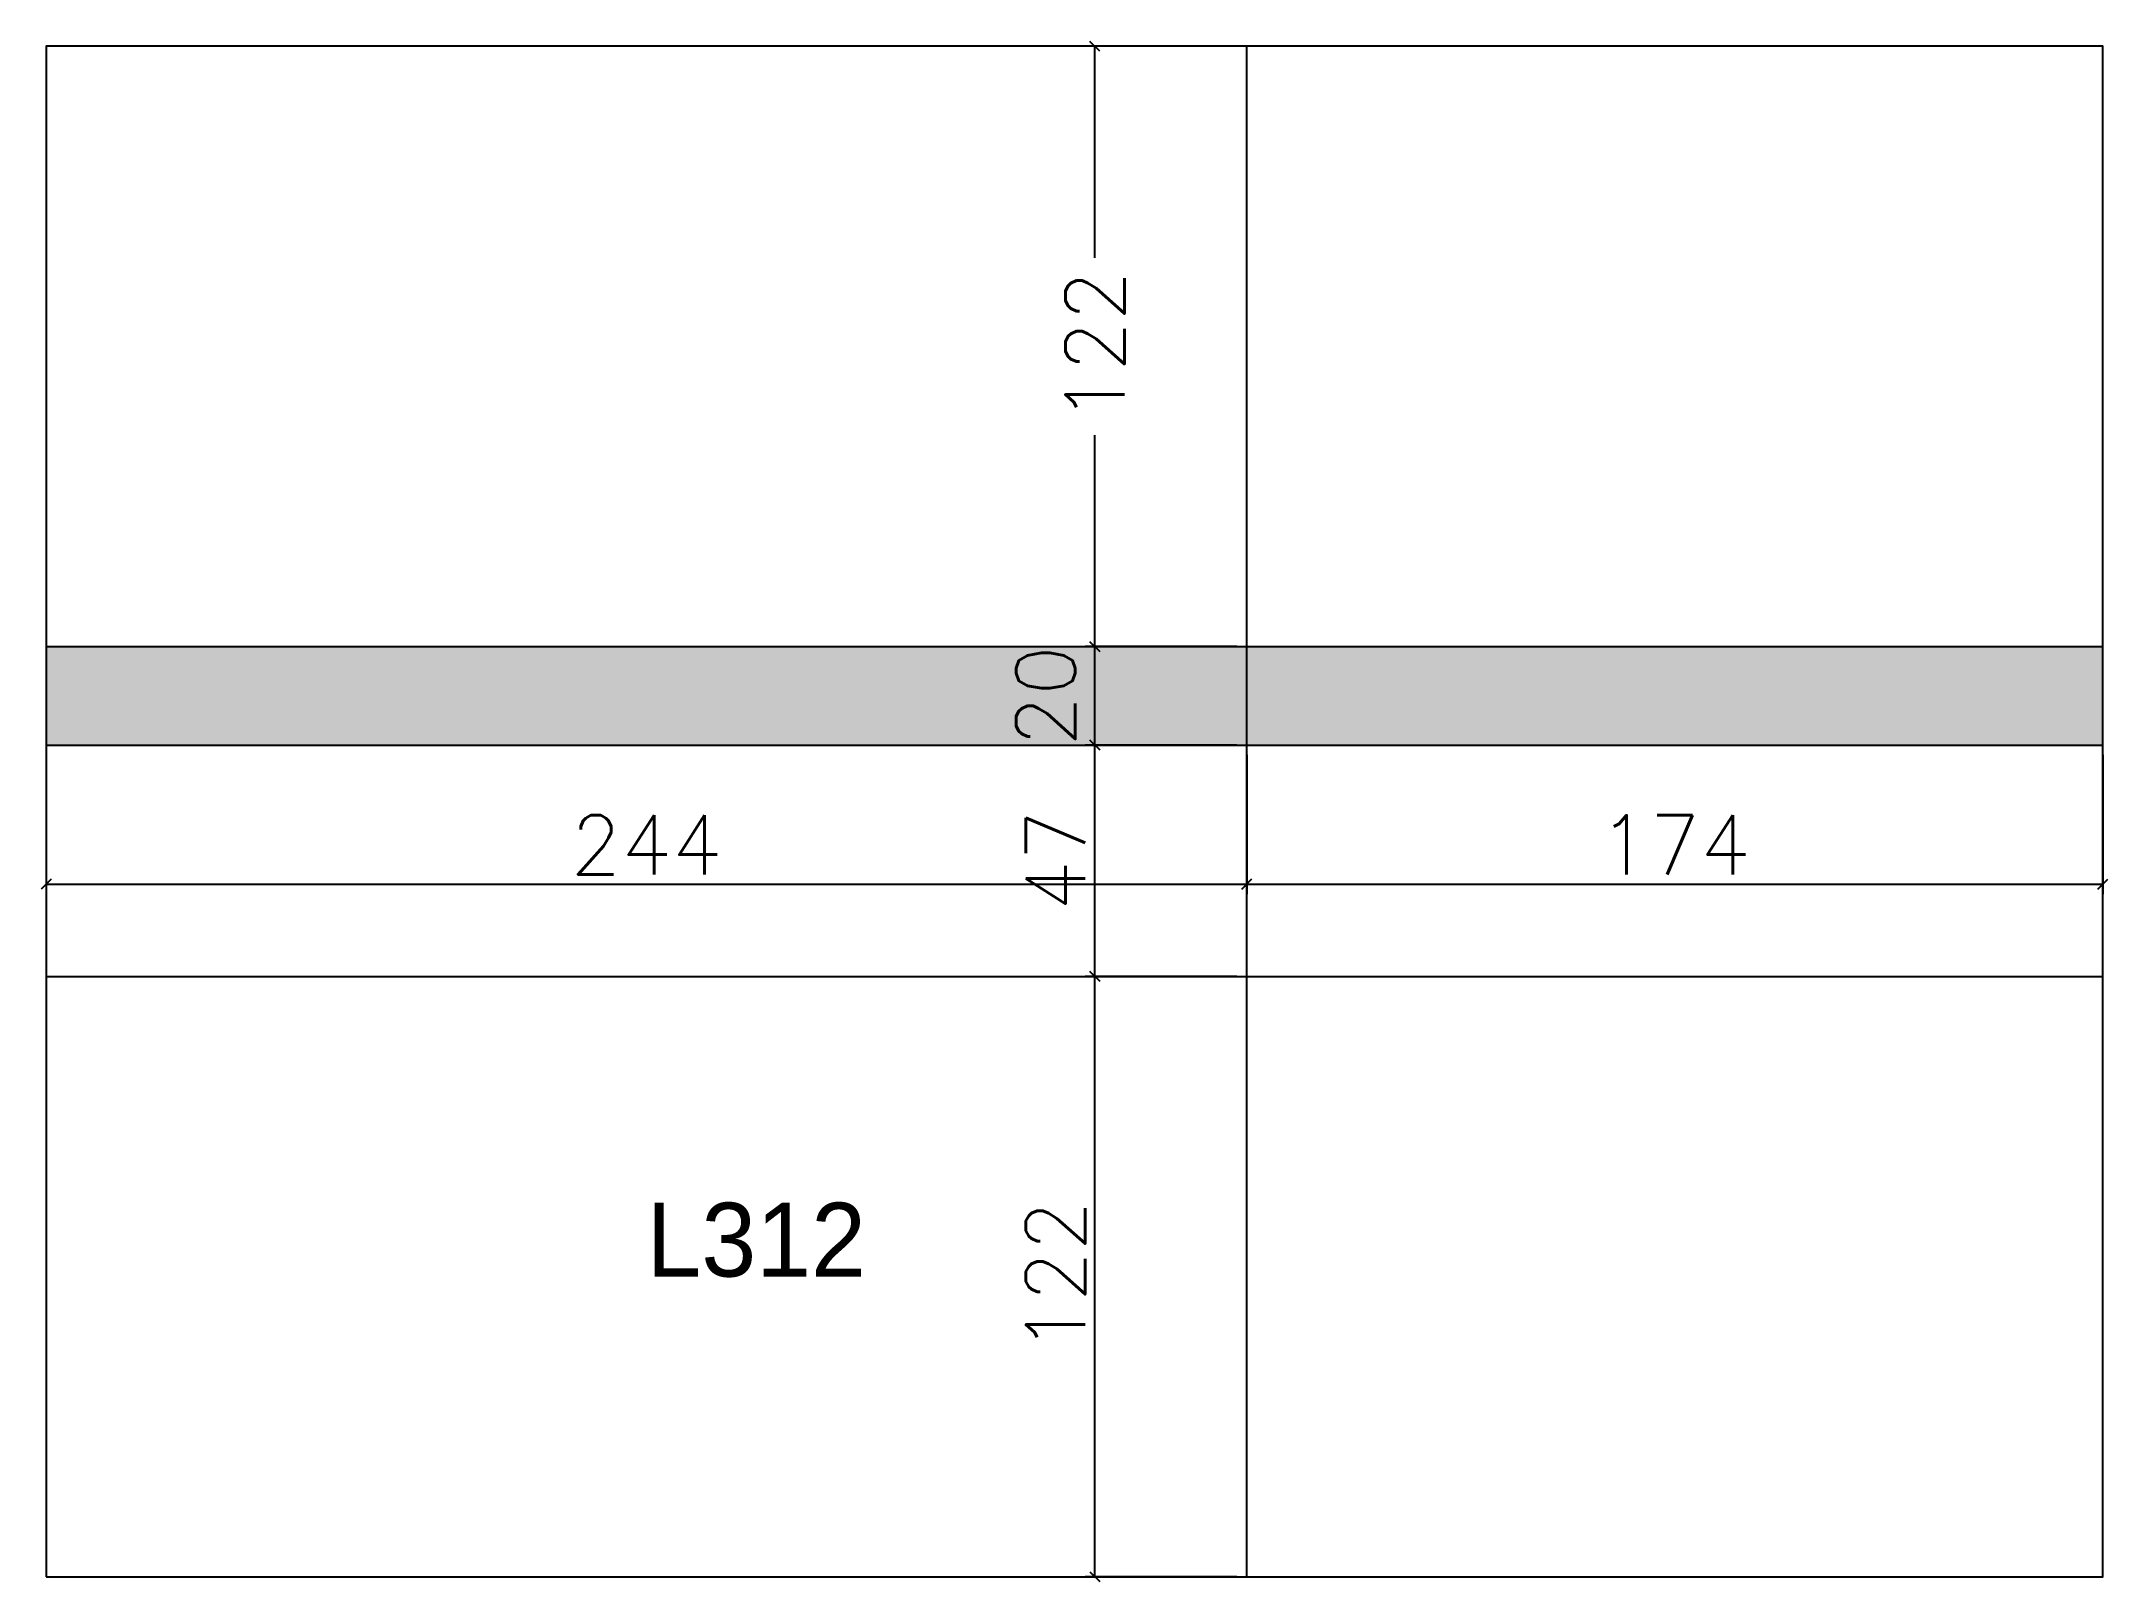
# Model space of a CAD drawing. Extents: x 4040 to 4460, y 2280 to 2593.
import ezdxf

# ---------------------------------------------------------------- set-up
doc = ezdxf.new("R2010")
doc.units = 0
for name, color, linetype in [('COTA', 241, 'Continuous'), ('Hachura', 251, 'Continuous'), ('NOMENCLATURA', 7, 'Continuous'), ('PAINEIS', 6, 'Continuous')]:
    doc.layers.add(name, color=color, linetype=linetype)
doc.styles.add('Romans', font='romans.shx', dxfattribs={"height": 12})
doc.dimstyles.new('cotas', dxfattribs={"dimtxt": 9, "dimasz": 2, "dimexe": 2, "dimexo": 2, "dimgap": 2, "dimtad": 1, "dimdec": 1, "dimzin": 12, "dimtxsty": 'Romans', "dimblk": 'OBLIQUE', "dimcen": 2.5, "dimclrd": 4, "dimclre": 4, "dimclrt": 240, "dimazin": 3, "dimtfac": 1, "dimtmove": 0, "dimatfit": 3})

# ---------------------------------------------------------------- blocks, each defined once
blk = doc.blocks.new('_OBLIQUE')
at = {"color": 0, "linetype": 'BYBLOCK'}
blk.add_line((-0.5, -0.5), (0.5, 0.5), dxfattribs=at)

msp = doc.modelspace()

# ---------------------------------------------------------------- hatches: boundary and pattern name
at = {"layer": 'Hachura'}
h = msp.add_hatch(color=8, dxfattribs=at)
h.dxf.hatch_style = 1
h.paths.add_polyline_path([(4041.07, 2469.94), (4041.07, 2449.94), (4459.07, 2449.94), (4459.07, 2469.94)])

# ---------------------------------------------------------------- linework, layer by layer
at = {"layer": 'PAINEIS'}
for p, q in [((4285.07, 2280.94), (4285.07, 2591.94)), ((4041.07, 2402.94), (4459.07, 2402.94))]:
    msp.add_line(p, q, dxfattribs=at)
at = {"layer": 'PAINEIS', "lineweight": 25}
for p, q in [((4041.07, 2469.94), (4459.07, 2469.94)), ((4041.07, 2449.94), (4459.07, 2449.94))]:
    msp.add_line(p, q, dxfattribs=at)
at = {"layer": 'PAINEIS'}
msp.add_lwpolyline([(4041.07, 2280.94), (4459.07, 2280.94), (4459.07, 2591.94), (4041.07, 2591.94)], close=True, dxfattribs=at)

# ---------------------------------------------------------------- texts
at = {"layer": 'NOMENCLATURA'}
msp.add_text('L312', height=15, dxfattribs=at).set_placement((4163.07, 2341.94))

# ---------------------------------------------------------------- dimensions: what is measured, and where the dimension line sits
at = {"layer": 'COTA'}
msp.add_linear_dim(base=(4254.21, 2469.94), p1=(4285.07, 2469.94), p2=(4285.07, 2591.94), angle=90, location=(4254.21, 2530.94), dimstyle='cotas', override={"dimtmove": 2}, dxfattribs=at).render()
for base, p1, p2 in [((4254.21, 2449.94), (4285.07, 2449.94), (4285.07, 2469.94)), ((4254.21, 2402.94), (4285.07, 2402.94), (4285.07, 2449.94)), ((4254.21, 2280.94), (4285.07, 2280.94), (4285.07, 2402.94))]:
    msp.add_linear_dim(base=base, p1=p1, p2=p2, angle=90, dimstyle='cotas', dxfattribs=at).render()
for base, p1, p2 in [((4041.07, 2421.67), (4041.07, 2449.94), (4285.07, 2449.94)), ((4285.07, 2421.67), (4285.07, 2449.94), (4459.07, 2449.94))]:
    msp.add_linear_dim(base=base, p1=p1, p2=p2, dimstyle='cotas', dxfattribs=at).render()

doc.saveas('drawing.dxf')
